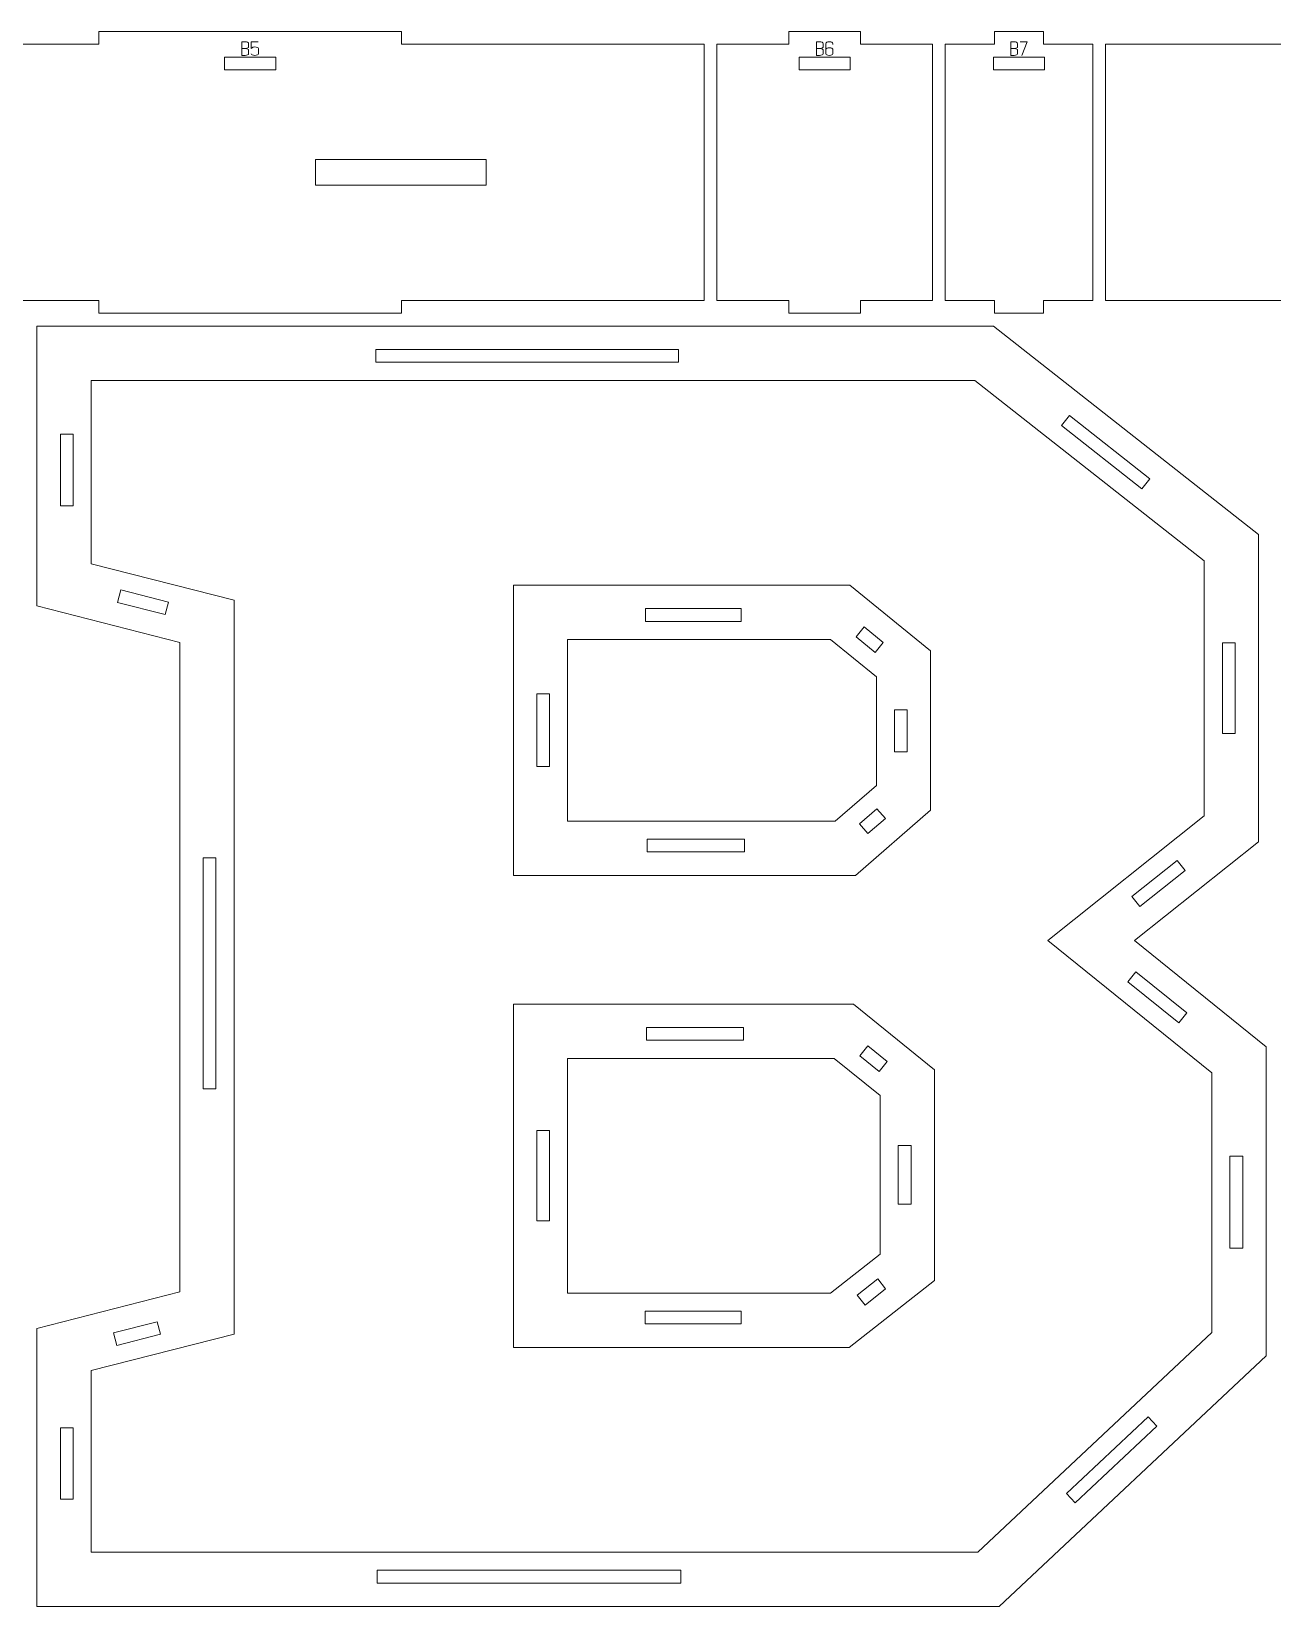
# Model space of a CAD drawing. Header units: centimetres. Extents: x -250 to 250, y -508 to 508.
# Drawn here: x -220.76 to -191.69, y 227.41 to 264.31 of the extents above; entities that cross this region are included whole.
import ezdxf

# ---------------------------------------------------------------- set-up
doc = ezdxf.new("R2010")
doc.units = ezdxf.units.CM
doc.header["$MEASUREMENT"] = 0
doc.layers.add('Capa 1', color=7, linetype='Continuous')

msp = doc.modelspace()

# ---------------------------------------------------------------- linework, layer by layer
at = {"layer": 'Capa 1', "color": 240, "lineweight": 9}
for points, knots in [([(-226.27746, 264.0115), (-226.27746, 264.0115), (-226.27746, 258.0115), (-226.27746, 258.0115), (-226.27746, 258.0115), (-219.18669, 258.0115), (-219.18669, 258.0115), (-219.18669, 258.0115), (-219.18669, 257.7115), (-219.18669, 257.7115), (-219.18669, 257.7115), (-212.09591, 257.7115), (-212.09591, 257.7115), (-212.09591, 257.7115), (-212.09591, 258.0115), (-212.09591, 258.0115), (-212.09591, 258.0115), (-205.00513, 258.0115), (-205.00513, 258.0115), (-205.00513, 258.0115), (-205.00513, 264.0115), (-205.00513, 264.0115), (-205.00513, 264.0115), (-212.09591, 264.0115), (-212.09591, 264.0115), (-212.09591, 264.0115), (-212.09591, 264.3115), (-212.09591, 264.3115), (-212.09591, 264.3115), (-219.18669, 264.3115), (-219.18669, 264.3115), (-219.18669, 264.3115), (-219.18669, 264.0115), (-219.18669, 264.0115), (-219.18669, 264.0115), (-226.27746, 264.0115), (-226.27746, 264.0115)], [0, 0, 0, 0, 0.08333333, 0.08333333, 0.08333333, 0.16666667, 0.16666667, 0.16666667, 0.25, 0.25, 0.25, 0.33333333, 0.33333333, 0.33333333, 0.41666667, 0.41666667, 0.41666667, 0.5, 0.5, 0.5, 0.58333333, 0.58333333, 0.58333333, 0.66666667, 0.66666667, 0.66666667, 0.75, 0.75, 0.75, 0.83333333, 0.83333333, 0.83333333, 0.91666667, 0.91666667, 0.91666667, 1, 1, 1, 1]), ([(-204.70513, 264.0115), (-204.70513, 264.0115), (-204.70513, 258.0115), (-204.70513, 258.0115), (-204.70513, 258.0115), (-203.0218, 258.0115), (-203.0218, 258.0115), (-203.0218, 258.0115), (-203.0218, 257.7115), (-203.0218, 257.7115), (-203.0218, 257.7115), (-201.33846, 257.7115), (-201.33846, 257.7115), (-201.33846, 257.7115), (-201.33846, 258.0115), (-201.33846, 258.0115), (-201.33846, 258.0115), (-199.65512, 258.0115), (-199.65512, 258.0115), (-199.65512, 258.0115), (-199.65512, 264.0115), (-199.65512, 264.0115), (-199.65512, 264.0115), (-201.33846, 264.0115), (-201.33846, 264.0115), (-201.33846, 264.0115), (-201.33846, 264.3115), (-201.33846, 264.3115), (-201.33846, 264.3115), (-203.0218, 264.3115), (-203.0218, 264.3115), (-203.0218, 264.3115), (-203.0218, 264.0115), (-203.0218, 264.0115), (-203.0218, 264.0115), (-204.70513, 264.0115), (-204.70513, 264.0115)], [0, 0, 0, 0, 0.08333333, 0.08333333, 0.08333333, 0.16666667, 0.16666667, 0.16666667, 0.25, 0.25, 0.25, 0.33333333, 0.33333333, 0.33333333, 0.41666667, 0.41666667, 0.41666667, 0.5, 0.5, 0.5, 0.58333333, 0.58333333, 0.58333333, 0.66666667, 0.66666667, 0.66666667, 0.75, 0.75, 0.75, 0.83333333, 0.83333333, 0.83333333, 0.91666667, 0.91666667, 0.91666667, 1, 1, 1, 1]), ([(-199.35512, 264.0115), (-199.35512, 264.0115), (-199.35512, 258.0115), (-199.35512, 258.0115), (-199.35512, 258.0115), (-198.20352, 258.0115), (-198.20352, 258.0115), (-198.20352, 258.0115), (-198.20352, 257.7115), (-198.20352, 257.7115), (-198.20352, 257.7115), (-197.05192, 257.7115), (-197.05192, 257.7115), (-197.05192, 257.7115), (-197.05192, 258.0115), (-197.05192, 258.0115), (-197.05192, 258.0115), (-195.90032, 258.0115), (-195.90032, 258.0115), (-195.90032, 258.0115), (-195.90032, 264.0115), (-195.90032, 264.0115), (-195.90032, 264.0115), (-197.05192, 264.0115), (-197.05192, 264.0115), (-197.05192, 264.0115), (-197.05192, 264.3115), (-197.05192, 264.3115), (-197.05192, 264.3115), (-198.20352, 264.3115), (-198.20352, 264.3115), (-198.20352, 264.3115), (-198.20352, 264.0115), (-198.20352, 264.0115), (-198.20352, 264.0115), (-199.35512, 264.0115), (-199.35512, 264.0115)], [0, 0, 0, 0, 0.08333333, 0.08333333, 0.08333333, 0.16666667, 0.16666667, 0.16666667, 0.25, 0.25, 0.25, 0.33333333, 0.33333333, 0.33333333, 0.41666667, 0.41666667, 0.41666667, 0.5, 0.5, 0.5, 0.58333333, 0.58333333, 0.58333333, 0.66666667, 0.66666667, 0.66666667, 0.75, 0.75, 0.75, 0.83333333, 0.83333333, 0.83333333, 0.91666667, 0.91666667, 0.91666667, 1, 1, 1, 1]), ([(-195.60032, 264.0115), (-195.60032, 264.0115), (-195.60032, 258.0115), (-195.60032, 258.0115), (-195.60032, 258.0115), (-190.18671, 258.0115), (-190.18671, 258.0115), (-190.18671, 258.0115), (-190.18671, 257.7115), (-190.18671, 257.7115), (-190.18671, 257.7115), (-184.77309, 257.7115), (-184.77309, 257.7115), (-184.77309, 257.7115), (-184.77309, 258.0115), (-184.77309, 258.0115), (-184.77309, 258.0115), (-179.35947, 258.0115), (-179.35947, 258.0115), (-179.35947, 258.0115), (-179.35947, 264.0115), (-179.35947, 264.0115), (-179.35947, 264.0115), (-184.77309, 264.0115), (-184.77309, 264.0115), (-184.77309, 264.0115), (-184.77309, 264.3115), (-184.77309, 264.3115), (-184.77309, 264.3115), (-190.18671, 264.3115), (-190.18671, 264.3115), (-190.18671, 264.3115), (-190.18671, 264.0115), (-190.18671, 264.0115), (-190.18671, 264.0115), (-195.60032, 264.0115), (-195.60032, 264.0115)], [0, 0, 0, 0, 0.08333333, 0.08333333, 0.08333333, 0.16666667, 0.16666667, 0.16666667, 0.25, 0.25, 0.25, 0.33333333, 0.33333333, 0.33333333, 0.41666667, 0.41666667, 0.41666667, 0.5, 0.5, 0.5, 0.58333333, 0.58333333, 0.58333333, 0.66666667, 0.66666667, 0.66666667, 0.75, 0.75, 0.75, 0.83333333, 0.83333333, 0.83333333, 0.91666667, 0.91666667, 0.91666667, 1, 1, 1, 1]), ([(-216.24129, 263.71114), (-216.24129, 263.71114), (-215.04129, 263.71114), (-215.04129, 263.71114), (-215.04129, 263.71114), (-215.04129, 263.41114), (-215.04129, 263.41114), (-215.04129, 263.41114), (-216.24129, 263.41114), (-216.24129, 263.41114), (-216.24129, 263.41114), (-216.24129, 263.71114), (-216.24129, 263.71114)], [0, 0, 0, 0, 0.25, 0.25, 0.25, 0.5, 0.5, 0.5, 0.75, 0.75, 0.75, 1, 1, 1, 1]), ([(-202.78012, 263.71114), (-202.78012, 263.71114), (-201.58012, 263.71114), (-201.58012, 263.71114), (-201.58012, 263.71114), (-201.58012, 263.41114), (-201.58012, 263.41114), (-201.58012, 263.41114), (-202.78012, 263.41114), (-202.78012, 263.41114), (-202.78012, 263.41114), (-202.78012, 263.71114), (-202.78012, 263.71114)], [0, 0, 0, 0, 0.25, 0.25, 0.25, 0.5, 0.5, 0.5, 0.75, 0.75, 0.75, 1, 1, 1, 1]), ([(-198.22772, 263.71114), (-198.22772, 263.71114), (-197.02772, 263.71114), (-197.02772, 263.71114), (-197.02772, 263.71114), (-197.02772, 263.41114), (-197.02772, 263.41114), (-197.02772, 263.41114), (-198.22772, 263.41114), (-198.22772, 263.41114), (-198.22772, 263.41114), (-198.22772, 263.71114), (-198.22772, 263.71114)], [0, 0, 0, 0, 0.25, 0.25, 0.25, 0.5, 0.5, 0.5, 0.75, 0.75, 0.75, 1, 1, 1, 1]), ([(-214.10971, 261.3115), (-214.10971, 261.3115), (-210.10971, 261.3115), (-210.10971, 261.3115), (-210.10971, 261.3115), (-210.10971, 260.7115), (-210.10971, 260.7115), (-210.10971, 260.7115), (-214.10971, 260.7115), (-214.10971, 260.7115), (-214.10971, 260.7115), (-214.10971, 261.3115), (-214.10971, 261.3115)], [0, 0, 0, 0, 0.25, 0.25, 0.25, 0.5, 0.5, 0.5, 0.75, 0.75, 0.75, 1, 1, 1, 1]), ([(-191.83687, 240.52579), (-191.83687, 240.52579), (-191.83687, 233.28295), (-191.83687, 233.28295), (-191.83687, 233.28295), (-198.09009, 227.41152), (-198.09009, 227.41152), (-198.09009, 227.41152), (-220.63687, 227.41152), (-220.63687, 227.41152), (-220.63687, 227.41152), (-220.63687, 233.9258), (-220.63687, 233.9258), (-220.63687, 233.9258), (-217.29009, 234.78294), (-217.29009, 234.78294), (-217.29009, 234.78294), (-217.29009, 249.99721), (-217.29009, 249.99721), (-217.29009, 249.99721), (-220.63687, 250.85436), (-220.63687, 250.85436), (-220.63687, 250.85436), (-220.63687, 257.4115), (-220.63687, 257.4115), (-220.63687, 257.4115), (-198.2222, 257.4115), (-198.2222, 257.4115), (-198.2222, 257.4115), (-192.01303, 252.52579), (-192.01303, 252.52579), (-192.01303, 252.52579), (-192.01303, 245.3258), (-192.01303, 245.3258), (-192.01303, 245.3258), (-194.91945, 243.01151), (-194.91945, 243.01151), (-194.91945, 243.01151), (-191.83687, 240.52579), (-191.83687, 240.52579)], [0, 0, 0, 0, 0.07692308, 0.07692308, 0.07692308, 0.15384615, 0.15384615, 0.15384615, 0.23076923, 0.23076923, 0.23076923, 0.30769231, 0.30769231, 0.30769231, 0.38461538, 0.38461538, 0.38461538, 0.46153846, 0.46153846, 0.46153846, 0.53846154, 0.53846154, 0.53846154, 0.61538462, 0.61538462, 0.61538462, 0.69230769, 0.69230769, 0.69230769, 0.76923077, 0.76923077, 0.76923077, 0.84615385, 0.84615385, 0.84615385, 0.92307692, 0.92307692, 0.92307692, 1, 1, 1, 1]), ([(-212.69756, 256.56297), (-212.69756, 256.56297), (-205.60679, 256.56297), (-205.60679, 256.56297), (-205.60679, 256.56297), (-205.60679, 256.86297), (-205.60679, 256.86297), (-205.60679, 256.86297), (-212.69756, 256.86297), (-212.69756, 256.86297), (-212.69756, 256.86297), (-212.69756, 256.56297), (-212.69756, 256.56297)], [0, 0, 0, 0, 0.25, 0.25, 0.25, 0.5, 0.5, 0.5, 0.75, 0.75, 0.75, 1, 1, 1, 1]), ([(-193.10966, 239.91709), (-193.10966, 239.91709), (-196.95487, 243.01777), (-196.95487, 243.01777), (-196.95487, 243.01777), (-193.28582, 245.93932), (-193.28582, 245.93932), (-193.28582, 245.93932), (-193.28582, 251.90772), (-193.28582, 251.90772), (-193.28582, 251.90772), (-198.66291, 256.13871), (-198.66291, 256.13871), (-198.66291, 256.13871), (-219.36408, 256.13871), (-219.36408, 256.13871), (-219.36408, 256.13871), (-219.36408, 251.84225), (-219.36408, 251.84225), (-219.36408, 251.84225), (-216.0173, 250.9851), (-216.0173, 250.9851), (-216.0173, 250.9851), (-216.0173, 233.79504), (-216.0173, 233.79504), (-216.0173, 233.79504), (-219.36408, 232.9379), (-219.36408, 232.9379), (-219.36408, 232.9379), (-219.36408, 228.68431), (-219.36408, 228.68431), (-219.36408, 228.68431), (-198.59398, 228.68431), (-198.59398, 228.68431), (-198.59398, 228.68431), (-193.10966, 233.83378), (-193.10966, 233.83378), (-193.10966, 233.83378), (-193.10966, 239.91709), (-193.10966, 239.91709)], [0, 0, 0, 0, 0.07692308, 0.07692308, 0.07692308, 0.15384615, 0.15384615, 0.15384615, 0.23076923, 0.23076923, 0.23076923, 0.30769231, 0.30769231, 0.30769231, 0.38461538, 0.38461538, 0.38461538, 0.46153846, 0.46153846, 0.46153846, 0.53846154, 0.53846154, 0.53846154, 0.61538462, 0.61538462, 0.61538462, 0.69230769, 0.69230769, 0.69230769, 0.76923077, 0.76923077, 0.76923077, 0.84615385, 0.84615385, 0.84615385, 0.92307692, 0.92307692, 0.92307692, 1, 1, 1, 1]), ([(-196.63119, 255.07989), (-196.63119, 255.07989), (-194.74638, 253.59682), (-194.74638, 253.59682), (-194.74638, 253.59682), (-194.56086, 253.83258), (-194.56086, 253.83258), (-194.56086, 253.83258), (-196.44568, 255.31566), (-196.44568, 255.31566), (-196.44568, 255.31566), (-196.63119, 255.07989), (-196.63119, 255.07989)], [0, 0, 0, 0, 0.25, 0.25, 0.25, 0.5, 0.5, 0.5, 0.75, 0.75, 0.75, 1, 1, 1, 1]), ([(-219.78834, 253.1963), (-219.78834, 253.1963), (-219.78834, 254.87963), (-219.78834, 254.87963), (-219.78834, 254.87963), (-220.08834, 254.87963), (-220.08834, 254.87963), (-220.08834, 254.87963), (-220.08834, 253.1963), (-220.08834, 253.1963), (-220.08834, 253.1963), (-219.78834, 253.1963), (-219.78834, 253.1963)], [0, 0, 0, 0, 0.25, 0.25, 0.25, 0.5, 0.5, 0.5, 0.75, 0.75, 0.75, 1, 1, 1, 1]), ([(-199.69652, 249.8024), (-199.69652, 249.8024), (-199.69652, 246.06997), (-199.69652, 246.06997), (-199.69652, 246.06997), (-201.45426, 244.54008), (-201.45426, 244.54008), (-201.45426, 244.54008), (-209.47449, 244.54008), (-209.47449, 244.54008), (-209.47449, 244.54008), (-209.47449, 251.34007), (-209.47449, 251.34007), (-209.47449, 251.34007), (-201.59249, 251.34007), (-201.59249, 251.34007), (-201.59249, 251.34007), (-199.69652, 249.8024), (-199.69652, 249.8024)], [0, 0, 0, 0, 0.16666667, 0.16666667, 0.16666667, 0.33333333, 0.33333333, 0.33333333, 0.5, 0.5, 0.5, 0.66666667, 0.66666667, 0.66666667, 0.83333333, 0.83333333, 0.83333333, 1, 1, 1, 1]), ([(-217.55715, 250.94153), (-217.55715, 250.94153), (-218.67275, 251.22724), (-218.67275, 251.22724), (-218.67275, 251.22724), (-218.74718, 250.93662), (-218.74718, 250.93662), (-218.74718, 250.93662), (-217.63158, 250.65091), (-217.63158, 250.65091), (-217.63158, 250.65091), (-217.55715, 250.94153), (-217.55715, 250.94153)], [0, 0, 0, 0, 0.25, 0.25, 0.25, 0.5, 0.5, 0.5, 0.75, 0.75, 0.75, 1, 1, 1, 1]), ([(-206.38175, 250.49154), (-206.38175, 250.49154), (-204.13754, 250.49154), (-204.13754, 250.49154), (-204.13754, 250.49154), (-204.13754, 250.79154), (-204.13754, 250.79154), (-204.13754, 250.79154), (-206.38175, 250.79154), (-206.38175, 250.79154), (-206.38175, 250.79154), (-206.38175, 250.49154), (-206.38175, 250.49154)], [0, 0, 0, 0, 0.25, 0.25, 0.25, 0.5, 0.5, 0.5, 0.75, 0.75, 0.75, 1, 1, 1, 1]), ([(-201.4439, 250.12705), (-201.4439, 250.12705), (-200.99448, 249.76255), (-200.99448, 249.76255), (-200.99448, 249.76255), (-200.80551, 249.99556), (-200.80551, 249.99556), (-200.80551, 249.99556), (-201.25493, 250.36005), (-201.25493, 250.36005), (-201.25493, 250.36005), (-201.4439, 250.12705), (-201.4439, 250.12705)], [0, 0, 0, 0, 0.25, 0.25, 0.25, 0.5, 0.5, 0.5, 0.75, 0.75, 0.75, 1, 1, 1, 1]), ([(-200.96931, 249.19589), (-200.96931, 249.19589), (-202.04374, 250.06728), (-202.04374, 250.06728), (-202.04374, 250.06728), (-208.2017, 250.06728), (-208.2017, 250.06728), (-208.2017, 250.06728), (-208.2017, 245.81287), (-208.2017, 245.81287), (-208.2017, 245.81287), (-201.93059, 245.81287), (-201.93059, 245.81287), (-201.93059, 245.81287), (-200.96931, 246.64954), (-200.96931, 246.64954), (-200.96931, 246.64954), (-200.96931, 249.19589), (-200.96931, 249.19589)], [0, 0, 0, 0, 0.16666667, 0.16666667, 0.16666667, 0.33333333, 0.33333333, 0.33333333, 0.5, 0.5, 0.5, 0.66666667, 0.66666667, 0.66666667, 0.83333333, 0.83333333, 0.83333333, 1, 1, 1, 1]), ([(-192.86156, 249.98743), (-192.86156, 249.98743), (-192.86156, 247.86113), (-192.86156, 247.86113), (-192.86156, 247.86113), (-192.56156, 247.86113), (-192.56156, 247.86113), (-192.56156, 247.86113), (-192.56156, 249.98743), (-192.56156, 249.98743), (-192.56156, 249.98743), (-192.86156, 249.98743), (-192.86156, 249.98743)], [0, 0, 0, 0, 0.25, 0.25, 0.25, 0.5, 0.5, 0.5, 0.75, 0.75, 0.75, 1, 1, 1, 1]), ([(-208.62596, 247.08959), (-208.62596, 247.08959), (-208.62596, 248.79056), (-208.62596, 248.79056), (-208.62596, 248.79056), (-208.92596, 248.79056), (-208.92596, 248.79056), (-208.92596, 248.79056), (-208.92596, 247.08959), (-208.92596, 247.08959), (-208.92596, 247.08959), (-208.62596, 247.08959), (-208.62596, 247.08959)], [0, 0, 0, 0, 0.25, 0.25, 0.25, 0.5, 0.5, 0.5, 0.75, 0.75, 0.75, 1, 1, 1, 1]), ([(-200.54505, 248.41749), (-200.54505, 248.41749), (-200.54505, 247.43692), (-200.54505, 247.43692), (-200.54505, 247.43692), (-200.24505, 247.43692), (-200.24505, 247.43692), (-200.24505, 247.43692), (-200.24505, 248.41749), (-200.24505, 248.41749), (-200.24505, 248.41749), (-200.54505, 248.41749), (-200.54505, 248.41749)], [0, 0, 0, 0, 0.25, 0.25, 0.25, 0.5, 0.5, 0.5, 0.75, 0.75, 0.75, 1, 1, 1, 1]), ([(-200.95397, 246.10044), (-200.95397, 246.10044), (-201.36289, 245.74452), (-201.36289, 245.74452), (-201.36289, 245.74452), (-201.16593, 245.51823), (-201.16593, 245.51823), (-201.16593, 245.51823), (-200.75701, 245.87415), (-200.75701, 245.87415), (-200.75701, 245.87415), (-200.95397, 246.10044), (-200.95397, 246.10044)], [0, 0, 0, 0, 0.25, 0.25, 0.25, 0.5, 0.5, 0.5, 0.75, 0.75, 0.75, 1, 1, 1, 1]), ([(-204.05653, 245.38861), (-204.05653, 245.38861), (-206.34124, 245.38861), (-206.34124, 245.38861), (-206.34124, 245.38861), (-206.34124, 245.08861), (-206.34124, 245.08861), (-206.34124, 245.08861), (-204.05653, 245.08861), (-204.05653, 245.08861), (-204.05653, 245.08861), (-204.05653, 245.38861), (-204.05653, 245.38861)], [0, 0, 0, 0, 0.25, 0.25, 0.25, 0.5, 0.5, 0.5, 0.75, 0.75, 0.75, 1, 1, 1, 1]), ([(-216.44156, 239.53796), (-216.44156, 239.53796), (-216.44156, 244.95157), (-216.44156, 244.95157), (-216.44156, 244.95157), (-216.74156, 244.95157), (-216.74156, 244.95157), (-216.74156, 244.95157), (-216.74156, 239.53796), (-216.74156, 239.53796), (-216.74156, 239.53796), (-216.44156, 239.53796), (-216.44156, 239.53796)], [0, 0, 0, 0, 0.25, 0.25, 0.25, 0.5, 0.5, 0.5, 0.75, 0.75, 0.75, 1, 1, 1, 1]), ([(-193.92349, 244.88924), (-193.92349, 244.88924), (-194.98542, 244.04365), (-194.98542, 244.04365), (-194.98542, 244.04365), (-194.79855, 243.80897), (-194.79855, 243.80897), (-194.79855, 243.80897), (-193.73662, 244.65455), (-193.73662, 244.65455), (-193.73662, 244.65455), (-193.92349, 244.88924), (-193.92349, 244.88924)], [0, 0, 0, 0, 0.25, 0.25, 0.25, 0.5, 0.5, 0.5, 0.75, 0.75, 0.75, 1, 1, 1, 1]), ([(-195.0794, 242.05046), (-195.0794, 242.05046), (-193.8824, 241.08522), (-193.8824, 241.08522), (-193.8824, 241.08522), (-193.69408, 241.31876), (-193.69408, 241.31876), (-193.69408, 241.31876), (-194.89108, 242.28399), (-194.89108, 242.28399), (-194.89108, 242.28399), (-195.0794, 242.05046), (-195.0794, 242.05046)], [0, 0, 0, 0, 0.25, 0.25, 0.25, 0.5, 0.5, 0.5, 0.75, 0.75, 0.75, 1, 1, 1, 1]), ([(-199.60844, 239.98812), (-199.60844, 239.98812), (-199.60844, 235.05127), (-199.60844, 235.05127), (-199.60844, 235.05127), (-201.60361, 233.48294), (-201.60361, 233.48294), (-201.60361, 233.48294), (-209.47449, 233.48294), (-209.47449, 233.48294), (-209.47449, 233.48294), (-209.47449, 241.5258), (-209.47449, 241.5258), (-209.47449, 241.5258), (-201.50441, 241.5258), (-201.50441, 241.5258), (-201.50441, 241.5258), (-199.60844, 239.98812), (-199.60844, 239.98812)], [0, 0, 0, 0, 0.16666667, 0.16666667, 0.16666667, 0.33333333, 0.33333333, 0.33333333, 0.5, 0.5, 0.5, 0.66666667, 0.66666667, 0.66666667, 0.83333333, 0.83333333, 0.83333333, 1, 1, 1, 1]), ([(-206.35239, 240.67727), (-206.35239, 240.67727), (-204.07882, 240.67727), (-204.07882, 240.67727), (-204.07882, 240.67727), (-204.07882, 240.97727), (-204.07882, 240.97727), (-204.07882, 240.97727), (-206.35239, 240.97727), (-206.35239, 240.97727), (-206.35239, 240.97727), (-206.35239, 240.67727), (-206.35239, 240.67727)], [0, 0, 0, 0, 0.25, 0.25, 0.25, 0.5, 0.5, 0.5, 0.75, 0.75, 0.75, 1, 1, 1, 1]), ([(-200.88123, 239.38162), (-200.88123, 239.38162), (-201.95567, 240.25301), (-201.95567, 240.25301), (-201.95567, 240.25301), (-208.2017, 240.25301), (-208.2017, 240.25301), (-208.2017, 240.25301), (-208.2017, 234.75573), (-208.2017, 234.75573), (-208.2017, 234.75573), (-202.04397, 234.75573), (-202.04397, 234.75573), (-202.04397, 234.75573), (-200.88123, 235.66972), (-200.88123, 235.66972), (-200.88123, 235.66972), (-200.88123, 239.38162), (-200.88123, 239.38162)], [0, 0, 0, 0, 0.16666667, 0.16666667, 0.16666667, 0.33333333, 0.33333333, 0.33333333, 0.5, 0.5, 0.5, 0.66666667, 0.66666667, 0.66666667, 0.83333333, 0.83333333, 0.83333333, 1, 1, 1, 1]), ([(-201.35582, 240.31277), (-201.35582, 240.31277), (-200.9064, 239.94828), (-200.9064, 239.94828), (-200.9064, 239.94828), (-200.71743, 240.18128), (-200.71743, 240.18128), (-200.71743, 240.18128), (-201.16685, 240.54578), (-201.16685, 240.54578), (-201.16685, 240.54578), (-201.35582, 240.31277), (-201.35582, 240.31277)], [0, 0, 0, 0, 0.25, 0.25, 0.25, 0.5, 0.5, 0.5, 0.75, 0.75, 0.75, 1, 1, 1, 1]), ([(-208.62596, 236.44674), (-208.62596, 236.44674), (-208.62596, 238.562), (-208.62596, 238.562), (-208.62596, 238.562), (-208.92596, 238.562), (-208.92596, 238.562), (-208.92596, 238.562), (-208.92596, 236.44674), (-208.92596, 236.44674), (-208.92596, 236.44674), (-208.62596, 236.44674), (-208.62596, 236.44674)], [0, 0, 0, 0, 0.25, 0.25, 0.25, 0.5, 0.5, 0.5, 0.75, 0.75, 0.75, 1, 1, 1, 1]), ([(-200.45697, 238.21038), (-200.45697, 238.21038), (-200.45697, 236.83697), (-200.45697, 236.83697), (-200.45697, 236.83697), (-200.15697, 236.83697), (-200.15697, 236.83697), (-200.15697, 236.83697), (-200.15697, 238.21038), (-200.15697, 238.21038), (-200.15697, 238.21038), (-200.45697, 238.21038), (-200.45697, 238.21038)], [0, 0, 0, 0, 0.25, 0.25, 0.25, 0.5, 0.5, 0.5, 0.75, 0.75, 0.75, 1, 1, 1, 1]), ([(-192.6854, 237.96338), (-192.6854, 237.96338), (-192.6854, 235.80678), (-192.6854, 235.80678), (-192.6854, 235.80678), (-192.3854, 235.80678), (-192.3854, 235.80678), (-192.3854, 235.80678), (-192.3854, 237.96338), (-192.3854, 237.96338), (-192.3854, 237.96338), (-192.6854, 237.96338), (-192.6854, 237.96338)], [0, 0, 0, 0, 0.25, 0.25, 0.25, 0.5, 0.5, 0.5, 0.75, 0.75, 0.75, 1, 1, 1, 1]), ([(-200.93704, 235.0862), (-200.93704, 235.0862), (-201.41712, 234.70884), (-201.41712, 234.70884), (-201.41712, 234.70884), (-201.23172, 234.47298), (-201.23172, 234.47298), (-201.23172, 234.47298), (-200.75165, 234.85035), (-200.75165, 234.85035), (-200.75165, 234.85035), (-200.93704, 235.0862), (-200.93704, 235.0862)], [0, 0, 0, 0, 0.25, 0.25, 0.25, 0.5, 0.5, 0.5, 0.75, 0.75, 0.75, 1, 1, 1, 1]), ([(-204.14011, 234.33147), (-204.14011, 234.33147), (-206.38304, 234.33147), (-206.38304, 234.33147), (-206.38304, 234.33147), (-206.38304, 234.03147), (-206.38304, 234.03147), (-206.38304, 234.03147), (-204.14011, 234.03147), (-204.14011, 234.03147), (-204.14011, 234.03147), (-204.14011, 234.33147), (-204.14011, 234.33147)], [0, 0, 0, 0, 0.25, 0.25, 0.25, 0.5, 0.5, 0.5, 0.75, 0.75, 0.75, 1, 1, 1, 1]), ([(-218.76659, 233.52888), (-218.76659, 233.52888), (-217.74484, 233.79056), (-217.74484, 233.79056), (-217.74484, 233.79056), (-217.81927, 234.08118), (-217.81927, 234.08118), (-217.81927, 234.08118), (-218.84102, 233.8195), (-218.84102, 233.8195), (-218.84102, 233.8195), (-218.76659, 233.52888), (-218.76659, 233.52888)], [0, 0, 0, 0, 0.25, 0.25, 0.25, 0.5, 0.5, 0.5, 0.75, 0.75, 0.75, 1, 1, 1, 1]), ([(-194.59894, 231.85346), (-194.59894, 231.85346), (-196.51248, 230.05676), (-196.51248, 230.05676), (-196.51248, 230.05676), (-196.30713, 229.83805), (-196.30713, 229.83805), (-196.30713, 229.83805), (-194.39359, 231.63476), (-194.39359, 231.63476), (-194.39359, 231.63476), (-194.59894, 231.85346), (-194.59894, 231.85346)], [0, 0, 0, 0, 0.25, 0.25, 0.25, 0.5, 0.5, 0.5, 0.75, 0.75, 0.75, 1, 1, 1, 1]), ([(-219.78834, 229.9291), (-219.78834, 229.9291), (-219.78834, 231.59815), (-219.78834, 231.59815), (-219.78834, 231.59815), (-220.08834, 231.59815), (-220.08834, 231.59815), (-220.08834, 231.59815), (-220.08834, 229.9291), (-220.08834, 229.9291), (-220.08834, 229.9291), (-219.78834, 229.9291), (-219.78834, 229.9291)], [0, 0, 0, 0, 0.25, 0.25, 0.25, 0.5, 0.5, 0.5, 0.75, 0.75, 0.75, 1, 1, 1, 1]), ([(-205.54679, 228.26005), (-205.54679, 228.26005), (-212.66757, 228.26005), (-212.66757, 228.26005), (-212.66757, 228.26005), (-212.66757, 227.96005), (-212.66757, 227.96005), (-212.66757, 227.96005), (-205.54679, 227.96005), (-205.54679, 227.96005), (-205.54679, 227.96005), (-205.54679, 228.26005), (-205.54679, 228.26005)], [0, 0, 0, 0, 0.25, 0.25, 0.25, 0.5, 0.5, 0.5, 0.75, 0.75, 0.75, 1, 1, 1, 1])]:
    msp.add_open_spline(points, degree=3, knots=knots, dxfattribs=at)
at = {"layer": 'Capa 1', "color": 114, "lineweight": 9}
for points, knots in [([(-215.83391, 264.06914), (-215.83391, 264.06914), (-215.83391, 263.7527), (-215.83391, 263.7527), (-215.83391, 263.7527), (-215.75916, 263.7527), (-215.75916, 263.7527), (-215.73623, 263.7527), (-215.71681, 263.75606), (-215.70091, 263.76279), (-215.68471, 263.76952), (-215.67661, 263.77792), (-215.67661, 263.78801), (-215.67661, 263.78801), (-215.67661, 263.88019), (-215.67661, 263.88019), (-215.67661, 263.88814), (-215.68226, 263.89517), (-215.69358, 263.90129), (-215.70458, 263.9074), (-215.72644, 263.91168), (-215.75916, 263.91413), (-215.72705, 263.91627), (-215.70519, 263.9204), (-215.69358, 263.92651), (-215.68226, 263.93293), (-215.67661, 263.94012), (-215.67661, 263.94807), (-215.67661, 263.94807), (-215.67661, 264.03383), (-215.67661, 264.03383), (-215.67661, 264.04331), (-215.68471, 264.05156), (-215.70091, 264.05859), (-215.71712, 264.06562), (-215.73653, 264.06914), (-215.75916, 264.06914), (-215.75916, 264.06914), (-215.83391, 264.06914), (-215.83391, 264.06914)], [0, 0, 0, 0, 0.07692308, 0.07692308, 0.07692308, 0.15384615, 0.15384615, 0.15384615, 0.23076923, 0.23076923, 0.23076923, 0.30769231, 0.30769231, 0.30769231, 0.38461538, 0.38461538, 0.38461538, 0.46153846, 0.46153846, 0.46153846, 0.53846154, 0.53846154, 0.53846154, 0.61538462, 0.61538462, 0.61538462, 0.69230769, 0.69230769, 0.69230769, 0.76923077, 0.76923077, 0.76923077, 0.84615385, 0.84615385, 0.84615385, 0.92307692, 0.92307692, 0.92307692, 1, 1, 1, 1]), ([(-215.75916, 263.91413), (-215.75916, 263.91413), (-215.83391, 263.91413), (-215.83391, 263.91413), (-215.83391, 263.91413), (-215.83391, 264.06914), (-215.83391, 264.06914), (-215.83391, 264.06914), (-215.75916, 264.06914), (-215.75916, 264.06914), (-215.73653, 264.06914), (-215.71712, 264.06562), (-215.70091, 264.05859), (-215.68471, 264.05156), (-215.67661, 264.04331), (-215.67661, 264.03383), (-215.67661, 264.03383), (-215.67661, 263.94807), (-215.67661, 263.94807), (-215.67661, 263.94012), (-215.68226, 263.93293), (-215.69358, 263.92651), (-215.70519, 263.9204), (-215.72705, 263.91627), (-215.75916, 263.91413)], [0, 0, 0, 0, 0.125, 0.125, 0.125, 0.25, 0.25, 0.25, 0.375, 0.375, 0.375, 0.5, 0.5, 0.5, 0.625, 0.625, 0.625, 0.75, 0.75, 0.75, 0.875, 0.875, 0.875, 1, 1, 1, 1]), ([(-215.83391, 263.7527), (-215.83391, 263.7527), (-215.83391, 263.91413), (-215.83391, 263.91413), (-215.83391, 263.91413), (-215.75916, 263.91413), (-215.75916, 263.91413), (-215.72644, 263.91168), (-215.70458, 263.9074), (-215.69358, 263.90129), (-215.68226, 263.89517), (-215.67661, 263.88814), (-215.67661, 263.88019), (-215.67661, 263.88019), (-215.67661, 263.78801), (-215.67661, 263.78801), (-215.67661, 263.77792), (-215.68471, 263.76952), (-215.70091, 263.76279), (-215.71681, 263.75606), (-215.73623, 263.7527), (-215.75916, 263.7527), (-215.75916, 263.7527), (-215.83391, 263.7527), (-215.83391, 263.7527)], [0, 0, 0, 0, 0.125, 0.125, 0.125, 0.25, 0.25, 0.25, 0.375, 0.375, 0.375, 0.5, 0.5, 0.5, 0.625, 0.625, 0.625, 0.75, 0.75, 0.75, 0.875, 0.875, 0.875, 1, 1, 1, 1]), ([(-215.53123, 263.7527), (-215.55477, 263.7527), (-215.57442, 263.75614), (-215.59016, 263.76302), (-215.60591, 263.7699), (-215.61378, 263.77823), (-215.61378, 263.78801), (-215.61378, 263.77823), (-215.60591, 263.7699), (-215.59016, 263.76302), (-215.57442, 263.75614), (-215.55477, 263.7527), (-215.53123, 263.7527), (-215.50769, 263.7527), (-215.48804, 263.75614), (-215.4723, 263.76302), (-215.45655, 263.7699), (-215.44868, 263.77823), (-215.44868, 263.78801), (-215.44868, 263.78801), (-215.44868, 263.91367), (-215.44868, 263.91367), (-215.44868, 263.92346), (-215.45655, 263.93179), (-215.4723, 263.93867), (-215.48804, 263.94555), (-215.50769, 263.94899), (-215.53123, 263.94899), (-215.55263, 263.94715), (-215.56914, 263.9447), (-215.58076, 263.94165), (-215.59238, 263.93859), (-215.60338, 263.92926), (-215.61378, 263.91367), (-215.61378, 263.91367), (-215.61378, 264.06914), (-215.61378, 264.06914), (-215.61378, 264.06914), (-215.45418, 264.06914), (-215.45418, 264.06914), (-215.45418, 264.06914), (-215.61378, 264.06914), (-215.61378, 264.06914), (-215.61378, 264.06914), (-215.61378, 263.91367), (-215.61378, 263.91367), (-215.60338, 263.92926), (-215.59238, 263.93859), (-215.58076, 263.94165), (-215.56914, 263.9447), (-215.55263, 263.94715), (-215.53123, 263.94899), (-215.50769, 263.94899), (-215.48804, 263.94555), (-215.4723, 263.93867), (-215.45655, 263.93179), (-215.44868, 263.92346), (-215.44868, 263.91367), (-215.44868, 263.91367), (-215.44868, 263.78801), (-215.44868, 263.78801), (-215.44868, 263.77823), (-215.45655, 263.7699), (-215.4723, 263.76302), (-215.48804, 263.75614), (-215.50769, 263.7527), (-215.53123, 263.7527)], [0, 0, 0, 0, 0.04545455, 0.04545455, 0.04545455, 0.09090909, 0.09090909, 0.09090909, 0.13636364, 0.13636364, 0.13636364, 0.18181818, 0.18181818, 0.18181818, 0.22727273, 0.22727273, 0.22727273, 0.27272727, 0.27272727, 0.27272727, 0.31818182, 0.31818182, 0.31818182, 0.36363636, 0.36363636, 0.36363636, 0.40909091, 0.40909091, 0.40909091, 0.45454545, 0.45454545, 0.45454545, 0.5, 0.5, 0.5, 0.54545455, 0.54545455, 0.54545455, 0.59090909, 0.59090909, 0.59090909, 0.63636364, 0.63636364, 0.63636364, 0.68181818, 0.68181818, 0.68181818, 0.72727273, 0.72727273, 0.72727273, 0.77272727, 0.77272727, 0.77272727, 0.81818182, 0.81818182, 0.81818182, 0.86363636, 0.86363636, 0.86363636, 0.90909091, 0.90909091, 0.90909091, 0.95454545, 0.95454545, 0.95454545, 1, 1, 1, 1]), ([(-202.37274, 264.06914), (-202.37274, 264.06914), (-202.37274, 263.7527), (-202.37274, 263.7527), (-202.37274, 263.7527), (-202.29799, 263.7527), (-202.29799, 263.7527), (-202.27506, 263.7527), (-202.25564, 263.75606), (-202.23974, 263.76279), (-202.22354, 263.76952), (-202.21544, 263.77792), (-202.21544, 263.78801), (-202.21544, 263.78801), (-202.21544, 263.88019), (-202.21544, 263.88019), (-202.21544, 263.88814), (-202.22109, 263.89517), (-202.23241, 263.90129), (-202.24341, 263.9074), (-202.26527, 263.91168), (-202.29799, 263.91413), (-202.26588, 263.91627), (-202.24402, 263.9204), (-202.23241, 263.92651), (-202.22109, 263.93293), (-202.21544, 263.94012), (-202.21544, 263.94807), (-202.21544, 263.94807), (-202.21544, 264.03383), (-202.21544, 264.03383), (-202.21544, 264.04331), (-202.22354, 264.05156), (-202.23974, 264.05859), (-202.25595, 264.06562), (-202.27536, 264.06914), (-202.29799, 264.06914), (-202.29799, 264.06914), (-202.37274, 264.06914), (-202.37274, 264.06914)], [0, 0, 0, 0, 0.07692308, 0.07692308, 0.07692308, 0.15384615, 0.15384615, 0.15384615, 0.23076923, 0.23076923, 0.23076923, 0.30769231, 0.30769231, 0.30769231, 0.38461538, 0.38461538, 0.38461538, 0.46153846, 0.46153846, 0.46153846, 0.53846154, 0.53846154, 0.53846154, 0.61538462, 0.61538462, 0.61538462, 0.69230769, 0.69230769, 0.69230769, 0.76923077, 0.76923077, 0.76923077, 0.84615385, 0.84615385, 0.84615385, 0.92307692, 0.92307692, 0.92307692, 1, 1, 1, 1]), ([(-202.29799, 263.91413), (-202.29799, 263.91413), (-202.37274, 263.91413), (-202.37274, 263.91413), (-202.37274, 263.91413), (-202.37274, 264.06914), (-202.37274, 264.06914), (-202.37274, 264.06914), (-202.29799, 264.06914), (-202.29799, 264.06914), (-202.27536, 264.06914), (-202.25595, 264.06562), (-202.23974, 264.05859), (-202.22354, 264.05156), (-202.21544, 264.04331), (-202.21544, 264.03383), (-202.21544, 264.03383), (-202.21544, 263.94807), (-202.21544, 263.94807), (-202.21544, 263.94012), (-202.22109, 263.93293), (-202.23241, 263.92651), (-202.24402, 263.9204), (-202.26588, 263.91627), (-202.29799, 263.91413)], [0, 0, 0, 0, 0.125, 0.125, 0.125, 0.25, 0.25, 0.25, 0.375, 0.375, 0.375, 0.5, 0.5, 0.5, 0.625, 0.625, 0.625, 0.75, 0.75, 0.75, 0.875, 0.875, 0.875, 1, 1, 1, 1]), ([(-202.37274, 263.7527), (-202.37274, 263.7527), (-202.37274, 263.91413), (-202.37274, 263.91413), (-202.37274, 263.91413), (-202.29799, 263.91413), (-202.29799, 263.91413), (-202.26527, 263.91168), (-202.24341, 263.9074), (-202.23241, 263.90129), (-202.22109, 263.89517), (-202.21544, 263.88814), (-202.21544, 263.88019), (-202.21544, 263.88019), (-202.21544, 263.78801), (-202.21544, 263.78801), (-202.21544, 263.77792), (-202.22354, 263.76952), (-202.23974, 263.76279), (-202.25564, 263.75606), (-202.27506, 263.7527), (-202.29799, 263.7527), (-202.29799, 263.7527), (-202.37274, 263.7527), (-202.37274, 263.7527)], [0, 0, 0, 0, 0.125, 0.125, 0.125, 0.25, 0.25, 0.25, 0.375, 0.375, 0.375, 0.5, 0.5, 0.5, 0.625, 0.625, 0.625, 0.75, 0.75, 0.75, 0.875, 0.875, 0.875, 1, 1, 1, 1]), ([(-202.07006, 263.7527), (-202.0936, 263.7527), (-202.11325, 263.75614), (-202.12899, 263.76302), (-202.14474, 263.7699), (-202.15261, 263.77823), (-202.15261, 263.78801), (-202.15261, 263.78801), (-202.15261, 263.89487), (-202.15261, 263.89487), (-202.15261, 263.89487), (-202.15261, 264.03383), (-202.15261, 264.03383), (-202.15261, 264.04361), (-202.14474, 264.05194), (-202.12899, 264.05882), (-202.11325, 264.0657), (-202.0936, 264.06914), (-202.07006, 264.06914), (-202.04652, 264.06914), (-202.02687, 264.0657), (-202.01113, 264.05882), (-201.99538, 264.05194), (-201.98751, 264.04361), (-201.98751, 264.03383), (-201.98751, 264.03383), (-201.98751, 264.00815), (-201.98751, 264.00815), (-201.98751, 264.00815), (-201.98751, 264.03383), (-201.98751, 264.03383), (-201.98751, 264.04361), (-201.99538, 264.05194), (-202.01113, 264.05882), (-202.02687, 264.0657), (-202.04652, 264.06914), (-202.07006, 264.06914), (-202.0936, 264.06914), (-202.11325, 264.0657), (-202.12899, 264.05882), (-202.14474, 264.05194), (-202.15261, 264.04361), (-202.15261, 264.03383), (-202.15261, 264.03383), (-202.15261, 263.89487), (-202.15261, 263.89487), (-202.15261, 263.90404), (-202.14306, 263.91222), (-202.12395, 263.9194), (-202.10484, 263.92659), (-202.08688, 263.93018), (-202.07006, 263.93018), (-202.04652, 263.93018), (-202.02687, 263.92674), (-202.01113, 263.91986), (-201.99538, 263.91298), (-201.98751, 263.90465), (-201.98751, 263.89487), (-201.98751, 263.89487), (-201.98751, 263.78801), (-201.98751, 263.78801), (-201.98751, 263.77823), (-201.99538, 263.7699), (-202.01113, 263.76302), (-202.02687, 263.75614), (-202.04652, 263.7527), (-202.07006, 263.7527)], [0, 0, 0, 0, 0.04545455, 0.04545455, 0.04545455, 0.09090909, 0.09090909, 0.09090909, 0.13636364, 0.13636364, 0.13636364, 0.18181818, 0.18181818, 0.18181818, 0.22727273, 0.22727273, 0.22727273, 0.27272727, 0.27272727, 0.27272727, 0.31818182, 0.31818182, 0.31818182, 0.36363636, 0.36363636, 0.36363636, 0.40909091, 0.40909091, 0.40909091, 0.45454545, 0.45454545, 0.45454545, 0.5, 0.5, 0.5, 0.54545455, 0.54545455, 0.54545455, 0.59090909, 0.59090909, 0.59090909, 0.63636364, 0.63636364, 0.63636364, 0.68181818, 0.68181818, 0.68181818, 0.72727273, 0.72727273, 0.72727273, 0.77272727, 0.77272727, 0.77272727, 0.81818182, 0.81818182, 0.81818182, 0.86363636, 0.86363636, 0.86363636, 0.90909091, 0.90909091, 0.90909091, 0.95454545, 0.95454545, 0.95454545, 1, 1, 1, 1]), ([(-202.15261, 263.78801), (-202.15261, 263.77823), (-202.14474, 263.7699), (-202.12899, 263.76302), (-202.11325, 263.75614), (-202.0936, 263.7527), (-202.07006, 263.7527), (-202.04652, 263.7527), (-202.02687, 263.75614), (-202.01113, 263.76302), (-201.99538, 263.7699), (-201.98751, 263.77823), (-201.98751, 263.78801), (-201.98751, 263.78801), (-201.98751, 263.89487), (-201.98751, 263.89487), (-201.98751, 263.90465), (-201.99538, 263.91298), (-202.01113, 263.91986), (-202.02687, 263.92674), (-202.04652, 263.93018), (-202.07006, 263.93018), (-202.08688, 263.93018), (-202.10484, 263.92659), (-202.12395, 263.9194), (-202.14306, 263.91222), (-202.15261, 263.90404), (-202.15261, 263.89487), (-202.15261, 263.89487), (-202.15261, 263.78801), (-202.15261, 263.78801)], [0, 0, 0, 0, 0.1, 0.1, 0.1, 0.2, 0.2, 0.2, 0.3, 0.3, 0.3, 0.4, 0.4, 0.4, 0.5, 0.5, 0.5, 0.6, 0.6, 0.6, 0.7, 0.7, 0.7, 0.8, 0.8, 0.8, 0.9, 0.9, 0.9, 1, 1, 1, 1]), ([(-197.81759, 264.06914), (-197.81759, 264.06914), (-197.81759, 263.7527), (-197.81759, 263.7527), (-197.81759, 263.7527), (-197.74284, 263.7527), (-197.74284, 263.7527), (-197.71991, 263.7527), (-197.70049, 263.75606), (-197.68459, 263.76279), (-197.66839, 263.76952), (-197.66029, 263.77792), (-197.66029, 263.78801), (-197.66029, 263.78801), (-197.66029, 263.88019), (-197.66029, 263.88019), (-197.66029, 263.88814), (-197.66594, 263.89517), (-197.67726, 263.90129), (-197.68826, 263.9074), (-197.71012, 263.91168), (-197.74284, 263.91413), (-197.71073, 263.91627), (-197.68887, 263.9204), (-197.67726, 263.92651), (-197.66594, 263.93293), (-197.66029, 263.94012), (-197.66029, 263.94807), (-197.66029, 263.94807), (-197.66029, 264.03383), (-197.66029, 264.03383), (-197.66029, 264.04331), (-197.66839, 264.05156), (-197.68459, 264.05859), (-197.7008, 264.06562), (-197.72021, 264.06914), (-197.74284, 264.06914), (-197.74284, 264.06914), (-197.81759, 264.06914), (-197.81759, 264.06914)], [0, 0, 0, 0, 0.07692308, 0.07692308, 0.07692308, 0.15384615, 0.15384615, 0.15384615, 0.23076923, 0.23076923, 0.23076923, 0.30769231, 0.30769231, 0.30769231, 0.38461538, 0.38461538, 0.38461538, 0.46153846, 0.46153846, 0.46153846, 0.53846154, 0.53846154, 0.53846154, 0.61538462, 0.61538462, 0.61538462, 0.69230769, 0.69230769, 0.69230769, 0.76923077, 0.76923077, 0.76923077, 0.84615385, 0.84615385, 0.84615385, 0.92307692, 0.92307692, 0.92307692, 1, 1, 1, 1]), ([(-197.74284, 263.91413), (-197.74284, 263.91413), (-197.81759, 263.91413), (-197.81759, 263.91413), (-197.81759, 263.91413), (-197.81759, 264.06914), (-197.81759, 264.06914), (-197.81759, 264.06914), (-197.74284, 264.06914), (-197.74284, 264.06914), (-197.72021, 264.06914), (-197.7008, 264.06562), (-197.68459, 264.05859), (-197.66839, 264.05156), (-197.66029, 264.04331), (-197.66029, 264.03383), (-197.66029, 264.03383), (-197.66029, 263.94807), (-197.66029, 263.94807), (-197.66029, 263.94012), (-197.66594, 263.93293), (-197.67726, 263.92651), (-197.68887, 263.9204), (-197.71073, 263.91627), (-197.74284, 263.91413)], [0, 0, 0, 0, 0.125, 0.125, 0.125, 0.25, 0.25, 0.25, 0.375, 0.375, 0.375, 0.5, 0.5, 0.5, 0.625, 0.625, 0.625, 0.75, 0.75, 0.75, 0.875, 0.875, 0.875, 1, 1, 1, 1]), ([(-197.81759, 263.7527), (-197.81759, 263.7527), (-197.81759, 263.91413), (-197.81759, 263.91413), (-197.81759, 263.91413), (-197.74284, 263.91413), (-197.74284, 263.91413), (-197.71012, 263.91168), (-197.68826, 263.9074), (-197.67726, 263.90129), (-197.66594, 263.89517), (-197.66029, 263.88814), (-197.66029, 263.88019), (-197.66029, 263.88019), (-197.66029, 263.78801), (-197.66029, 263.78801), (-197.66029, 263.77792), (-197.66839, 263.76952), (-197.68459, 263.76279), (-197.70049, 263.75606), (-197.71991, 263.7527), (-197.74284, 263.7527), (-197.74284, 263.7527), (-197.81759, 263.7527), (-197.81759, 263.7527)], [0, 0, 0, 0, 0.125, 0.125, 0.125, 0.25, 0.25, 0.25, 0.375, 0.375, 0.375, 0.5, 0.5, 0.5, 0.625, 0.625, 0.625, 0.75, 0.75, 0.75, 0.875, 0.875, 0.875, 1, 1, 1, 1]), ([(-197.55894, 263.7527), (-197.55894, 263.7527), (-197.43786, 264.06914), (-197.43786, 264.06914), (-197.43786, 264.06914), (-197.59746, 264.06914), (-197.59746, 264.06914), (-197.59746, 264.06914), (-197.43786, 264.06914), (-197.43786, 264.06914), (-197.43786, 264.06914), (-197.55894, 263.7527), (-197.55894, 263.7527)], [0, 0, 0, 0, 0.25, 0.25, 0.25, 0.5, 0.5, 0.5, 0.75, 0.75, 0.75, 1, 1, 1, 1])]:
    msp.add_open_spline(points, degree=3, knots=knots, dxfattribs=at)

doc.saveas('drawing.dxf')
